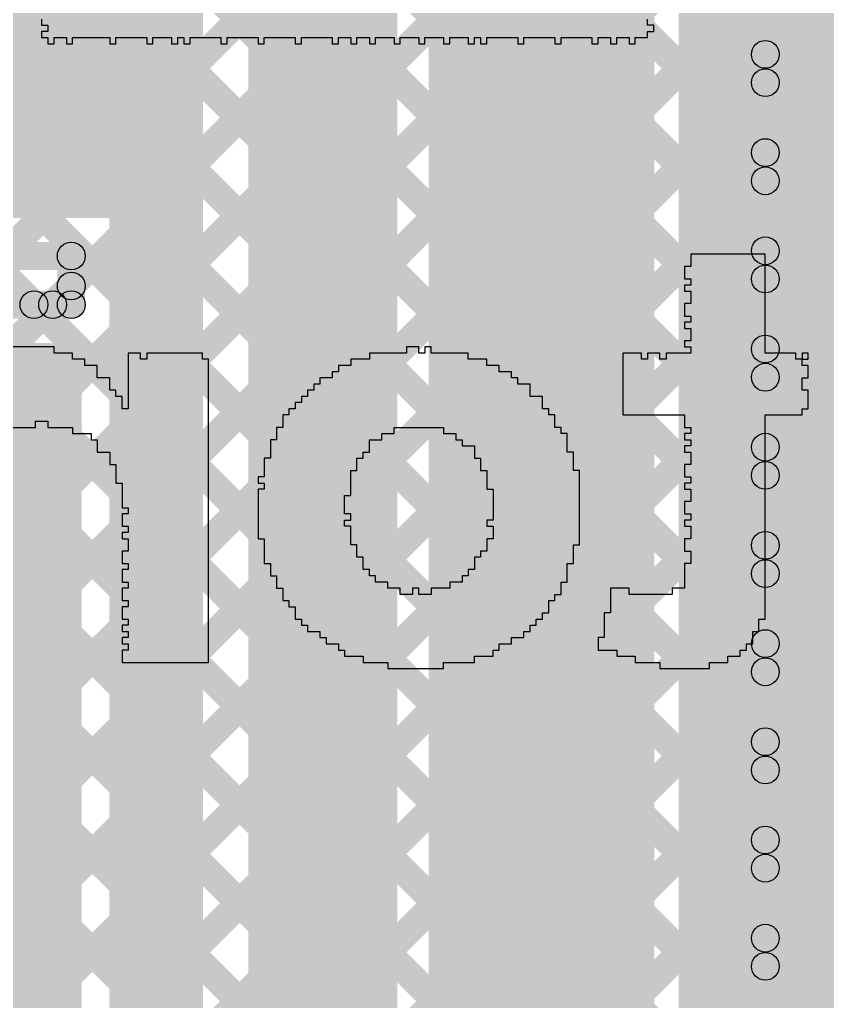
# Model space of a CAD drawing. Header units: millimetres. Extents: x 3.07 to 5.81, y 1.29 to 3.84.
# Drawn here: x 4.1651 to 4.3979, y 2.2203 to 2.5031 of the extents above; entities that cross this region are included whole.
import ezdxf

# ---------------------------------------------------------------- set-up
doc = ezdxf.new("R2010")
doc.units = ezdxf.units.MM
doc.header["$MEASUREMENT"] = 0
for name, color, linetype in [('BottomLayer', 5, 'Continuous'), ('BottomOverlay', 54, 'Continuous'), ('TopLayer', 1, 'Continuous')]:
    doc.layers.add(name, color=color, linetype=linetype)

msp = doc.modelspace()

# ---------------------------------------------------------------- hatches: boundary and pattern name
at = {"layer": 'BottomLayer'}
for points in [[(4.355, 1.742), (4.408, 1.742), (4.408, 3.229), (4.355, 3.229)], [(4.283, 1.803), (4.348, 1.803), (4.348, 3.181), (4.283, 3.181)], [(4.231, 1.803), (4.274, 1.803), (4.274, 2.965), (4.231, 2.965)], [(4.151, 2.446), (4.218, 2.446), (4.218, 2.711), (4.151, 2.711)], [(4.191, 1.84), (4.218, 1.84), (4.218, 2.477), (4.191, 2.477)], [(4.15241, 2.43217), (4.15807, 2.43783), (4.17207, 2.42383), (4.16641, 2.41817)], [(4.155, 2.431), (4.155, 2.439), (4.18, 2.439), (4.18, 2.431)], [(4.184, 2.421), (4.176, 2.421), (4.176, 2.435), (4.184, 2.435)], [(4.17745, 2.41817), (4.1718, 2.42383), (4.17717, 2.4292), (4.18283, 2.42355)], [(4.17745, 2.41817), (4.1718, 2.42383), (4.17717, 2.4292), (4.18283, 2.42355)], [(4.155, 2.417), (4.155, 2.425), (4.18, 2.425), (4.18, 2.417)], [(3.938, 2.262), (4.183, 2.262), (4.183, 2.41), (3.938, 2.41)], [(3.902, 2.165), (4.183, 2.165), (4.183, 2.268), (3.902, 2.268)]]:
    msp.add_hatch(color=5, dxfattribs=at).paths.add_polyline_path(points)
h = msp.add_hatch(color=5, dxfattribs=at)
edge = h.paths.add_edge_path()
edge.add_arc((4.18, 2.435), 0.004, 0, 360)
h = msp.add_hatch(color=5, dxfattribs=at)
edge = h.paths.add_edge_path()
edge.add_arc((4.18, 2.435), 0.004, 0, 360)
h = msp.add_hatch(color=5, dxfattribs=at)
edge = h.paths.add_edge_path()
edge.add_arc((4.18, 2.42638), 0.004, 0, 360)
h = msp.add_hatch(color=5, dxfattribs=at)
edge = h.paths.add_edge_path()
edge.add_arc((4.18, 2.42638), 0.004, 0, 360)
h = msp.add_hatch(color=5, dxfattribs=at)
edge = h.paths.add_edge_path()
edge.add_arc((4.16924, 2.421), 0.004, 0, 360)
h = msp.add_hatch(color=5, dxfattribs=at)
edge = h.paths.add_edge_path()
edge.add_arc((4.17462, 2.421), 0.004, 0, 360)
h = msp.add_hatch(color=5, dxfattribs=at)
edge = h.paths.add_edge_path()
edge.add_arc((4.17462, 2.421), 0.004, 0, 360)
h = msp.add_hatch(color=5, dxfattribs=at)
edge = h.paths.add_edge_path()
edge.add_arc((4.18, 2.421), 0.004, 0, 360)
h = msp.add_hatch(color=5, dxfattribs=at)
edge = h.paths.add_edge_path()
edge.add_arc((4.18, 2.421), 0.004, 0, 360)
at = {"layer": 'TopLayer'}
for points in [[(3.71117, 3.0714), (3.71683, 3.07706), (4.38283, 2.41106), (4.37717, 2.4054)], [(3.76068, 3.05017), (3.76634, 3.05583), (4.38283, 2.43934), (4.37717, 2.43368)], [(3.78897, 3.05017), (3.79462, 3.05583), (4.38283, 2.46762), (4.37717, 2.46197)], [(3.81725, 3.05017), (3.82291, 3.05583), (4.38283, 2.49591), (4.37717, 2.49025)], [(3.71117, 3.04311), (3.71683, 3.04877), (4.38283, 2.38277), (4.37717, 2.37711)], [(3.71117, 3.01483), (3.71683, 3.02049), (4.38283, 2.35449), (4.37717, 2.34883)], [(3.71117, 2.98655), (3.71683, 2.9922), (4.38283, 2.3262), (4.37717, 2.32055)], [(3.94582, 2.2714), (3.94017, 2.27705), (4.51117, 2.84806), (4.51683, 2.8424)], [(3.85205, 2.81739), (3.8577, 2.82304), (4.38283, 2.29792), (4.37717, 2.29226)], [(3.96993, 2.26721), (3.96427, 2.27287), (4.51117, 2.81977), (4.51683, 2.81412)], [(3.9869, 2.2559), (3.98124, 2.26156), (4.52281, 2.80312), (4.52846, 2.79747)], [(3.8456, 2.79555), (3.85126, 2.80121), (4.38283, 2.26963), (4.37717, 2.26398)], [(3.83289, 2.77997), (3.83855, 2.78563), (4.38283, 2.24135), (4.37717, 2.23569)], [(3.81472, 2.76987), (3.82037, 2.77552), (4.38283, 2.21307), (4.37717, 2.20741)], [(3.86617, 2.69012), (3.87183, 2.69578), (4.38283, 2.18478), (4.37717, 2.17912)], [(3.86617, 2.66184), (3.87183, 2.6675), (4.38283, 2.1565), (4.37717, 2.15084)], [(3.86617, 2.63356), (3.87183, 2.63921), (4.38283, 2.12821), (4.37717, 2.12256)], [(3.99847, 2.23919), (3.99281, 2.24485), (4.37856, 2.6306), (4.38422, 2.62494)], [(3.99847, 2.23919), (3.99281, 2.24485), (4.37856, 2.6306), (4.38422, 2.62494)], [(3.86617, 2.60527), (3.87183, 2.61093), (4.38283, 2.09993), (4.37717, 2.09427)], [(4.384, 1.904), (4.376, 1.904), (4.376, 2.612), (4.384, 2.612)], [(4.411, 1.904), (4.391, 1.904), (4.391, 2.612), (4.411, 2.612)], [(4.00311, 2.21555), (3.99745, 2.2212), (4.37717, 2.60092), (4.38283, 2.59526)], [(3.86617, 2.57699), (3.87183, 2.58264), (4.34564, 2.10883), (4.33999, 2.10317)], [(3.92802, 2.11217), (3.92236, 2.11783), (4.37717, 2.57264), (4.38283, 2.56698)], [(3.86617, 2.5487), (3.87183, 2.55436), (4.31736, 2.10883), (4.3117, 2.10317)], [(3.84142, 2.54517), (3.84708, 2.55083), (4.28908, 2.10883), (4.28342, 2.10317)], [(3.93183, 2.08769), (3.92617, 2.09335), (4.37717, 2.54435), (4.38283, 2.53869)], [(3.98559, 2.11317), (3.97993, 2.11883), (4.37717, 2.51607), (4.38283, 2.51041)], [(4.01387, 2.11317), (4.00822, 2.11883), (4.37717, 2.48778), (4.38283, 2.48213)], [(4.04309, 2.11411), (4.03744, 2.11976), (4.37717, 2.4595), (4.38283, 2.45384)], [(4.07044, 2.11317), (4.06479, 2.11883), (4.37717, 2.43121), (4.38283, 2.42556)], [(4.09873, 2.11317), (4.09307, 2.11883), (4.37717, 2.40293), (4.38283, 2.39727)], [(4.11701, 2.10317), (4.11136, 2.10883), (4.37717, 2.37464), (4.38283, 2.36899)], [(4.1453, 2.10317), (4.13964, 2.10883), (4.37717, 2.34636), (4.38283, 2.3407)], [(4.17358, 2.10317), (4.16792, 2.10883), (4.37717, 2.31808), (4.38283, 2.31242)], [(4.20186, 2.10317), (4.19621, 2.10883), (4.37717, 2.28979), (4.38283, 2.28414)], [(4.23015, 2.10317), (4.22449, 2.10883), (4.37717, 2.26151), (4.38283, 2.25585)], [(4.25843, 2.10317), (4.25278, 2.10883), (4.37717, 2.23322), (4.38283, 2.22757)]]:
    msp.add_hatch(color=1, dxfattribs=at).paths.add_polyline_path(points)
h = msp.add_hatch(color=1, dxfattribs=at)
edge = h.paths.add_edge_path()
edge.add_arc((4.38, 2.49308), 0.004, 0, 360)
h = msp.add_hatch(color=1, dxfattribs=at)
edge = h.paths.add_edge_path()
edge.add_arc((4.38, 2.48495), 0.004, 0, 360)
h = msp.add_hatch(color=1, dxfattribs=at)
edge = h.paths.add_edge_path()
edge.add_arc((4.38, 2.4648), 0.004, 0, 360)
h = msp.add_hatch(color=1, dxfattribs=at)
edge = h.paths.add_edge_path()
edge.add_arc((4.38, 2.45667), 0.004, 0, 360)
h = msp.add_hatch(color=1, dxfattribs=at)
edge = h.paths.add_edge_path()
edge.add_arc((4.38, 2.43651), 0.004, 0, 360)
h = msp.add_hatch(color=1, dxfattribs=at)
edge = h.paths.add_edge_path()
edge.add_arc((4.38, 2.42839), 0.004, 0, 360)
h = msp.add_hatch(color=1, dxfattribs=at)
edge = h.paths.add_edge_path()
edge.add_arc((4.38, 2.40823), 0.004, 0, 360)
h = msp.add_hatch(color=1, dxfattribs=at)
edge = h.paths.add_edge_path()
edge.add_arc((4.38, 2.4001), 0.004, 0, 360)
h = msp.add_hatch(color=1, dxfattribs=at)
edge = h.paths.add_edge_path()
edge.add_arc((4.38, 2.37994), 0.004, 0, 360)
h = msp.add_hatch(color=1, dxfattribs=at)
edge = h.paths.add_edge_path()
edge.add_arc((4.38, 2.37182), 0.004, 0, 360)
h = msp.add_hatch(color=1, dxfattribs=at)
edge = h.paths.add_edge_path()
edge.add_arc((4.38, 2.35166), 0.004, 0, 360)
h = msp.add_hatch(color=1, dxfattribs=at)
edge = h.paths.add_edge_path()
edge.add_arc((4.38, 2.34353), 0.004, 0, 360)
h = msp.add_hatch(color=1, dxfattribs=at)
edge = h.paths.add_edge_path()
edge.add_arc((4.38, 2.32337), 0.004, 0, 360)
h = msp.add_hatch(color=1, dxfattribs=at)
edge = h.paths.add_edge_path()
edge.add_arc((4.38, 2.31525), 0.004, 0, 360)
h = msp.add_hatch(color=1, dxfattribs=at)
edge = h.paths.add_edge_path()
edge.add_arc((4.38, 2.29509), 0.004, 0, 360)
h = msp.add_hatch(color=1, dxfattribs=at)
edge = h.paths.add_edge_path()
edge.add_arc((4.38, 2.28696), 0.004, 0, 360)
h = msp.add_hatch(color=1, dxfattribs=at)
edge = h.paths.add_edge_path()
edge.add_arc((4.38, 2.26681), 0.004, 0, 360)
h = msp.add_hatch(color=1, dxfattribs=at)
edge = h.paths.add_edge_path()
edge.add_arc((4.38, 2.25868), 0.004, 0, 360)
h = msp.add_hatch(color=1, dxfattribs=at)
edge = h.paths.add_edge_path()
edge.add_arc((4.38, 2.23852), 0.004, 0, 360)
h = msp.add_hatch(color=1, dxfattribs=at)
edge = h.paths.add_edge_path()
edge.add_arc((4.38, 2.2304), 0.004, 0, 360)

# ---------------------------------------------------------------- linework, layer by layer
at = {"layer": 'BottomLayer'}
for centre in [(4.18, 2.435), (4.18, 2.435), (4.18, 2.42638), (4.18, 2.42638), (4.16924, 2.421), (4.17462, 2.421), (4.17462, 2.421), (4.18, 2.421), (4.18, 2.421)]:
    msp.add_circle(centre, 0.004, dxfattribs=at)
at = {"layer": 'BottomOverlay'}
for p, q in [((4.17147, 2.50325), (4.17147, 2.50147)), ((4.34608, 2.50147), (4.34608, 2.50325)), ((4.17147, 2.50147), (4.17326, 2.50147)), ((4.17326, 2.50147), (4.17326, 2.49969)), ((4.34787, 2.50147), (4.34608, 2.50147)), ((4.34787, 2.49969), (4.34787, 2.50147)), ((4.17326, 2.49969), (4.17147, 2.49969)), ((4.17147, 2.49969), (4.17147, 2.49791)), ((4.17147, 2.49791), (4.17326, 2.49791)), ((4.17326, 2.49791), (4.17326, 2.49613)), ((4.17504, 2.49613), (4.17504, 2.49791)), ((4.17504, 2.49791), (4.1786, 2.49791)), ((4.1786, 2.49791), (4.1786, 2.49613)), ((4.18038, 2.49613), (4.18038, 2.49791)), ((4.18038, 2.49791), (4.19107, 2.49791)), ((4.19107, 2.49791), (4.19107, 2.49613)), ((4.19286, 2.49613), (4.19286, 2.49791)), ((4.19286, 2.49791), (4.20176, 2.49791)), ((4.20176, 2.49791), (4.20176, 2.49613)), ((4.20355, 2.49613), (4.20355, 2.49791)), ((4.20355, 2.49791), (4.20889, 2.49791)), ((4.20889, 2.49791), (4.20889, 2.49613)), ((4.21067, 2.49613), (4.21067, 2.49791)), ((4.21067, 2.49791), (4.21245, 2.49791)), ((4.21245, 2.49791), (4.21245, 2.49613)), ((4.21424, 2.49613), (4.21424, 2.49791)), ((4.21424, 2.49791), (4.22314, 2.49791)), ((4.22314, 2.49791), (4.22314, 2.49613)), ((4.22493, 2.49613), (4.22493, 2.49791)), ((4.22493, 2.49791), (4.23384, 2.49791)), ((4.23384, 2.49791), (4.23384, 2.49613)), ((4.23562, 2.49613), (4.23562, 2.49791)), ((4.23562, 2.49791), (4.24453, 2.49791)), ((4.24453, 2.49791), (4.24453, 2.49613)), ((4.24631, 2.49613), (4.24631, 2.49791)), ((4.24631, 2.49791), (4.25522, 2.49791)), ((4.25522, 2.49791), (4.25522, 2.49613)), ((4.257, 2.49613), (4.257, 2.49791)), ((4.257, 2.49791), (4.26056, 2.49791)), ((4.26056, 2.49791), (4.26056, 2.49613)), ((4.26234, 2.49613), (4.26234, 2.49791)), ((4.26234, 2.49791), (4.26591, 2.49791)), ((4.26591, 2.49791), (4.26591, 2.49613)), ((4.26769, 2.49613), (4.26769, 2.49791)), ((4.26769, 2.49791), (4.27303, 2.49791)), ((4.27303, 2.49791), (4.27303, 2.49613)), ((4.27481, 2.49613), (4.27481, 2.49791)), ((4.27481, 2.49791), (4.28016, 2.49791)), ((4.28016, 2.49791), (4.28016, 2.49613)), ((4.28194, 2.49613), (4.28194, 2.49791)), ((4.28194, 2.49791), (4.28729, 2.49791)), ((4.28729, 2.49791), (4.28729, 2.49613)), ((4.28907, 2.49613), (4.28907, 2.49791)), ((4.28907, 2.49791), (4.29441, 2.49791)), ((4.29441, 2.49791), (4.29441, 2.49613)), ((4.2962, 2.49613), (4.2962, 2.49791)), ((4.2962, 2.49791), (4.29798, 2.49791)), ((4.29798, 2.49791), (4.29798, 2.49613)), ((4.29976, 2.49613), (4.29976, 2.49791)), ((4.29976, 2.49791), (4.30867, 2.49791)), ((4.30867, 2.49791), (4.30867, 2.49613)), ((4.31045, 2.49613), (4.31045, 2.49791)), ((4.31045, 2.49791), (4.31936, 2.49791)), ((4.31936, 2.49791), (4.31936, 2.49613)), ((4.32114, 2.49613), (4.32114, 2.49791)), ((4.32114, 2.49791), (4.33005, 2.49791)), ((4.33005, 2.49791), (4.33005, 2.49613)), ((4.33183, 2.49613), (4.33183, 2.49791)), ((4.33183, 2.49791), (4.33539, 2.49791)), ((4.33539, 2.49791), (4.33539, 2.49613)), ((4.33718, 2.49613), (4.33718, 2.49791)), ((4.33718, 2.49791), (4.34074, 2.49791)), ((4.34074, 2.49791), (4.34074, 2.49613)), ((4.34252, 2.49613), (4.34252, 2.49791)), ((4.34252, 2.49791), (4.34608, 2.49791)), ((4.34608, 2.49791), (4.34608, 2.49969)), ((4.34608, 2.49969), (4.34787, 2.49969)), ((4.17326, 2.49613), (4.17504, 2.49613)), ((4.1786, 2.49613), (4.18038, 2.49613)), ((4.19107, 2.49613), (4.19286, 2.49613)), ((4.20176, 2.49613), (4.20355, 2.49613)), ((4.20889, 2.49613), (4.21067, 2.49613)), ((4.21245, 2.49613), (4.21424, 2.49613)), ((4.22314, 2.49613), (4.22493, 2.49613)), ((4.23384, 2.49613), (4.23562, 2.49613)), ((4.24453, 2.49613), (4.24631, 2.49613)), ((4.25522, 2.49613), (4.257, 2.49613)), ((4.26056, 2.49613), (4.26234, 2.49613)), ((4.26591, 2.49613), (4.26769, 2.49613)), ((4.27303, 2.49613), (4.27481, 2.49613)), ((4.28016, 2.49613), (4.28194, 2.49613)), ((4.28729, 2.49613), (4.28907, 2.49613)), ((4.29441, 2.49613), (4.2962, 2.49613)), ((4.29798, 2.49613), (4.29976, 2.49613)), ((4.30867, 2.49613), (4.31045, 2.49613)), ((4.31936, 2.49613), (4.32114, 2.49613)), ((4.33005, 2.49613), (4.33183, 2.49613)), ((4.33539, 2.49613), (4.33718, 2.49613)), ((4.34074, 2.49613), (4.34252, 2.49613)), ((4.35856, 2.43555), (4.35856, 2.43377)), ((4.37994, 2.43555), (4.35856, 2.43555)), ((4.37994, 2.43377), (4.37994, 2.43555)), ((4.35856, 2.43198), (4.35677, 2.43198)), ((4.35677, 2.43198), (4.35677, 2.4302)), ((4.35856, 2.43377), (4.35856, 2.43198)), ((4.37994, 2.43198), (4.37994, 2.43377)), ((4.37994, 2.4302), (4.37994, 2.43198)), ((4.35677, 2.4302), (4.35677, 2.42842)), ((4.37994, 2.42842), (4.37994, 2.4302)), ((4.35677, 2.42842), (4.35856, 2.42842)), ((4.35856, 2.42664), (4.35677, 2.42664)), ((4.35677, 2.42664), (4.35677, 2.42486)), ((4.35856, 2.42842), (4.35856, 2.42664)), ((4.37994, 2.42664), (4.37994, 2.42842)), ((4.37994, 2.42486), (4.37994, 2.42664)), ((4.35677, 2.42486), (4.35856, 2.42486)), ((4.35856, 2.42486), (4.35856, 2.42307)), ((4.37994, 2.42307), (4.37994, 2.42486)), ((4.35856, 2.42129), (4.35677, 2.42129)), ((4.35677, 2.42129), (4.35677, 2.41951)), ((4.35856, 2.42307), (4.35856, 2.42129)), ((4.37994, 2.42129), (4.37994, 2.42307)), ((4.37994, 2.41951), (4.37994, 2.42129)), ((4.35677, 2.41951), (4.35677, 2.41773)), ((4.37994, 2.41773), (4.37994, 2.41951)), ((4.35677, 2.41773), (4.35856, 2.41773)), ((4.35856, 2.41595), (4.35677, 2.41595)), ((4.35677, 2.41595), (4.35677, 2.41417)), ((4.35856, 2.41773), (4.35856, 2.41595)), ((4.37994, 2.41595), (4.37994, 2.41773)), ((4.37994, 2.41417), (4.37994, 2.41595)), ((4.35677, 2.41417), (4.35856, 2.41417)), ((4.35856, 2.41417), (4.35856, 2.41238)), ((4.35856, 2.41238), (4.35856, 2.4106)), ((4.37994, 2.41238), (4.37994, 2.41417)), ((4.37994, 2.4106), (4.37994, 2.41238)), ((4.35856, 2.4106), (4.35677, 2.4106)), ((4.35677, 2.4106), (4.35677, 2.40882)), ((4.37994, 2.40882), (4.37994, 2.4106)), ((4.17504, 2.40882), (4.16257, 2.40882)), ((4.17504, 2.40704), (4.17504, 2.40882)), ((4.18038, 2.40704), (4.17504, 2.40704)), ((4.18038, 2.40526), (4.18038, 2.40704)), ((4.19998, 2.40704), (4.19642, 2.40704)), ((4.19642, 2.40704), (4.19642, 2.40526)), ((4.19998, 2.40526), (4.19998, 2.40704)), ((4.2178, 2.40704), (4.20176, 2.40704)), ((4.20176, 2.40704), (4.20176, 2.40526)), ((4.2178, 2.40526), (4.2178, 2.40704)), ((4.2766, 2.40704), (4.26591, 2.40704)), ((4.26591, 2.40704), (4.26591, 2.40526)), ((4.2766, 2.40882), (4.2766, 2.40704)), ((4.28016, 2.40882), (4.2766, 2.40882)), ((4.28016, 2.40704), (4.28016, 2.40882)), ((4.28194, 2.40704), (4.28016, 2.40704)), ((4.28372, 2.40882), (4.28194, 2.40882)), ((4.28194, 2.40882), (4.28194, 2.40704)), ((4.28372, 2.40704), (4.28372, 2.40882)), ((4.29441, 2.40704), (4.28372, 2.40704)), ((4.29441, 2.40526), (4.29441, 2.40704)), ((4.3443, 2.40704), (4.33896, 2.40704)), ((4.33896, 2.40704), (4.33896, 2.40526)), ((4.3443, 2.40526), (4.3443, 2.40704)), ((4.34965, 2.40704), (4.34608, 2.40704)), ((4.34608, 2.40704), (4.34608, 2.40526)), ((4.34965, 2.40526), (4.34965, 2.40704)), ((4.35856, 2.40704), (4.35143, 2.40704)), ((4.35143, 2.40704), (4.35143, 2.40526)), ((4.35677, 2.40882), (4.35856, 2.40882)), ((4.35856, 2.40882), (4.35856, 2.40704)), ((4.37994, 2.40704), (4.37994, 2.40882)), ((4.38885, 2.40704), (4.37994, 2.40704)), ((4.38885, 2.40526), (4.38885, 2.40704)), ((4.39241, 2.40704), (4.39063, 2.40704)), ((4.39063, 2.40704), (4.39063, 2.40526)), ((4.39241, 2.40526), (4.39241, 2.40704)), ((4.18395, 2.40526), (4.18038, 2.40526)), ((4.18395, 2.40348), (4.18395, 2.40526)), ((4.19642, 2.40526), (4.19642, 2.40348)), ((4.20176, 2.40526), (4.19998, 2.40526)), ((4.21958, 2.40526), (4.2178, 2.40526)), ((4.21958, 2.40348), (4.21958, 2.40526)), ((4.26591, 2.40526), (4.26056, 2.40526)), ((4.26056, 2.40526), (4.26056, 2.40348)), ((4.29976, 2.40526), (4.29441, 2.40526)), ((4.29976, 2.40348), (4.29976, 2.40526)), ((4.33896, 2.40526), (4.33896, 2.40348)), ((4.34608, 2.40526), (4.3443, 2.40526)), ((4.35143, 2.40526), (4.34965, 2.40526)), ((4.39063, 2.40526), (4.38885, 2.40526)), ((4.39063, 2.40348), (4.39063, 2.40526)), ((4.39063, 2.40526), (4.39241, 2.40526)), ((4.18751, 2.40348), (4.18395, 2.40348)), ((4.18751, 2.40169), (4.18751, 2.40348)), ((4.18751, 2.39991), (4.18751, 2.40169)), ((4.19642, 2.40348), (4.19642, 2.40169)), ((4.19642, 2.40169), (4.19642, 2.39991)), ((4.21958, 2.40169), (4.21958, 2.40348)), ((4.21958, 2.39991), (4.21958, 2.40169)), ((4.257, 2.40169), (4.25522, 2.40169)), ((4.25522, 2.40169), (4.25522, 2.39991)), ((4.26056, 2.40348), (4.257, 2.40348)), ((4.257, 2.40348), (4.257, 2.40169)), ((4.30332, 2.40348), (4.29976, 2.40348)), ((4.30332, 2.40169), (4.30332, 2.40348)), ((4.30689, 2.40169), (4.30332, 2.40169)), ((4.30689, 2.39991), (4.30689, 2.40169)), ((4.33896, 2.40348), (4.33896, 2.40169)), ((4.33896, 2.40169), (4.33896, 2.39991)), ((4.39241, 2.40348), (4.39063, 2.40348)), ((4.39241, 2.40169), (4.39241, 2.40348)), ((4.39241, 2.39991), (4.39241, 2.40169)), ((4.19107, 2.39991), (4.18751, 2.39991)), ((4.19107, 2.39813), (4.19107, 2.39991)), ((4.19107, 2.39635), (4.19107, 2.39813)), ((4.19642, 2.39991), (4.19642, 2.39813)), ((4.19642, 2.39813), (4.19642, 2.39635)), ((4.21958, 2.39813), (4.21958, 2.39991)), ((4.21958, 2.39635), (4.21958, 2.39813)), ((4.25165, 2.39813), (4.24987, 2.39813)), ((4.24987, 2.39813), (4.24987, 2.39635)), ((4.25522, 2.39991), (4.25165, 2.39991)), ((4.25165, 2.39991), (4.25165, 2.39813)), ((4.30867, 2.39991), (4.30689, 2.39991)), ((4.30867, 2.39813), (4.30867, 2.39991)), ((4.31223, 2.39813), (4.30867, 2.39813)), ((4.31223, 2.39635), (4.31223, 2.39813)), ((4.33896, 2.39991), (4.33896, 2.39813)), ((4.33896, 2.39813), (4.33896, 2.39635)), ((4.39063, 2.39813), (4.39063, 2.39991)), ((4.39063, 2.39991), (4.39241, 2.39991)), ((4.39063, 2.39635), (4.39063, 2.39813)), ((4.19286, 2.39635), (4.19107, 2.39635)), ((4.19286, 2.39457), (4.19286, 2.39635)), ((4.19642, 2.39635), (4.19642, 2.39457)), ((4.21958, 2.39457), (4.21958, 2.39635)), ((4.24987, 2.39635), (4.24809, 2.39635)), ((4.24809, 2.39635), (4.24809, 2.39457)), ((4.31223, 2.39457), (4.31223, 2.39635)), ((4.33896, 2.39635), (4.33896, 2.39457)), ((4.39241, 2.39635), (4.39063, 2.39635)), ((4.39241, 2.39457), (4.39241, 2.39635)), ((4.19464, 2.39457), (4.19286, 2.39457)), ((4.19464, 2.39279), (4.19464, 2.39457)), ((4.19464, 2.391), (4.19464, 2.39279)), ((4.19642, 2.39457), (4.19642, 2.39279)), ((4.19642, 2.39279), (4.19642, 2.391)), ((4.21958, 2.39279), (4.21958, 2.39457)), ((4.21958, 2.391), (4.21958, 2.39279)), ((4.24631, 2.39279), (4.24453, 2.39279)), ((4.24453, 2.39279), (4.24453, 2.391)), ((4.24809, 2.39457), (4.24631, 2.39457)), ((4.24631, 2.39457), (4.24631, 2.39279)), ((4.31579, 2.39457), (4.31223, 2.39457)), ((4.31579, 2.39279), (4.31579, 2.39457)), ((4.31579, 2.391), (4.31579, 2.39279)), ((4.33896, 2.39457), (4.33896, 2.39279)), ((4.33896, 2.39279), (4.33896, 2.391)), ((4.39241, 2.39279), (4.39241, 2.39457)), ((4.39241, 2.391), (4.39241, 2.39279)), ((4.19642, 2.391), (4.19464, 2.391)), ((4.21958, 2.38922), (4.21958, 2.391)), ((4.24453, 2.391), (4.24274, 2.391)), ((4.24274, 2.391), (4.24274, 2.38922)), ((4.31758, 2.391), (4.31579, 2.391)), ((4.31758, 2.38922), (4.31758, 2.391)), ((4.33896, 2.391), (4.33896, 2.38922)), ((4.39063, 2.38922), (4.39063, 2.391)), ((4.39063, 2.391), (4.39241, 2.391)), ((4.16969, 2.38566), (4.16969, 2.38744)), ((4.16969, 2.38744), (4.17326, 2.38744)), ((4.17326, 2.38744), (4.17326, 2.38566)), ((4.21958, 2.38744), (4.21958, 2.38922)), ((4.21958, 2.38566), (4.21958, 2.38744)), ((4.24274, 2.38922), (4.24096, 2.38922)), ((4.24096, 2.38922), (4.24096, 2.38744)), ((4.24096, 2.38744), (4.24096, 2.38566)), ((4.31936, 2.38922), (4.31758, 2.38922)), ((4.31936, 2.38744), (4.31936, 2.38922)), ((4.31936, 2.38566), (4.31936, 2.38744)), ((4.33896, 2.38922), (4.35677, 2.38922)), ((4.35677, 2.38922), (4.35677, 2.38744)), ((4.35677, 2.38744), (4.35677, 2.38566)), ((4.37994, 2.38744), (4.37994, 2.38922)), ((4.37994, 2.38922), (4.39063, 2.38922)), ((4.37994, 2.38566), (4.37994, 2.38744)), ((4.16257, 2.38566), (4.16969, 2.38566)), ((4.17326, 2.38566), (4.18038, 2.38566)), ((4.18038, 2.38566), (4.18038, 2.38388)), ((4.18038, 2.38388), (4.18573, 2.38388)), ((4.18573, 2.38388), (4.18573, 2.38209)), ((4.21958, 2.38388), (4.21958, 2.38566)), ((4.21958, 2.38209), (4.21958, 2.38388)), ((4.24096, 2.38566), (4.23918, 2.38566)), ((4.23918, 2.38566), (4.23918, 2.38388)), ((4.23918, 2.38388), (4.23918, 2.38209)), ((4.26947, 2.38209), (4.26947, 2.38388)), ((4.26947, 2.38388), (4.27303, 2.38388)), ((4.27303, 2.38388), (4.27303, 2.38566)), ((4.27303, 2.38566), (4.28729, 2.38566)), ((4.28729, 2.38566), (4.28729, 2.38388)), ((4.28729, 2.38388), (4.29085, 2.38388)), ((4.29085, 2.38388), (4.29085, 2.38209)), ((4.32114, 2.38566), (4.31936, 2.38566)), ((4.32114, 2.38388), (4.32114, 2.38566)), ((4.32292, 2.38388), (4.32114, 2.38388)), ((4.32292, 2.38209), (4.32292, 2.38388)), ((4.35677, 2.38566), (4.35856, 2.38566)), ((4.35856, 2.38388), (4.35677, 2.38388)), ((4.35677, 2.38388), (4.35677, 2.38209)), ((4.35856, 2.38566), (4.35856, 2.38388)), ((4.37994, 2.38388), (4.37994, 2.38566)), ((4.37994, 2.38209), (4.37994, 2.38388)), ((4.18573, 2.38209), (4.18751, 2.38209)), ((4.18751, 2.38209), (4.18751, 2.38031)), ((4.21958, 2.38031), (4.21958, 2.38209)), ((4.23918, 2.38209), (4.2374, 2.38209)), ((4.2374, 2.38209), (4.2374, 2.38031)), ((4.26591, 2.38031), (4.26591, 2.38209)), ((4.26591, 2.38209), (4.26947, 2.38209)), ((4.29085, 2.38209), (4.29263, 2.38209)), ((4.29263, 2.38209), (4.29263, 2.38031)), ((4.32292, 2.38031), (4.32292, 2.38209)), ((4.35677, 2.38209), (4.35856, 2.38209)), ((4.35856, 2.38209), (4.35856, 2.38031)), ((4.37994, 2.38031), (4.37994, 2.38209)), ((4.18751, 2.38031), (4.18751, 2.37853)), ((4.18751, 2.37853), (4.19107, 2.37853)), ((4.19107, 2.37853), (4.19107, 2.37675)), ((4.21958, 2.37853), (4.21958, 2.38031)), ((4.21958, 2.37675), (4.21958, 2.37853)), ((4.2374, 2.38031), (4.2374, 2.37853)), ((4.2374, 2.37853), (4.2374, 2.37675)), ((4.26412, 2.37675), (4.26412, 2.37853)), ((4.26412, 2.37853), (4.26591, 2.37853)), ((4.26591, 2.37853), (4.26591, 2.38031)), ((4.29263, 2.38031), (4.2962, 2.38031)), ((4.2962, 2.38031), (4.2962, 2.37853)), ((4.2962, 2.37853), (4.2962, 2.37675)), ((4.32292, 2.37853), (4.32292, 2.38031)), ((4.3247, 2.37853), (4.32292, 2.37853)), ((4.3247, 2.37675), (4.3247, 2.37853)), ((4.35856, 2.38031), (4.35677, 2.38031)), ((4.35677, 2.38031), (4.35677, 2.37853)), ((4.35677, 2.37853), (4.35856, 2.37853)), ((4.35856, 2.37853), (4.35856, 2.37675)), ((4.37994, 2.37853), (4.37994, 2.38031)), ((4.37994, 2.37675), (4.37994, 2.37853)), ((4.19107, 2.37675), (4.19107, 2.37497)), ((4.21958, 2.37497), (4.21958, 2.37675)), ((4.2374, 2.37675), (4.23562, 2.37675)), ((4.23562, 2.37675), (4.23562, 2.37497)), ((4.26234, 2.37497), (4.26234, 2.37675)), ((4.26234, 2.37675), (4.26412, 2.37675)), ((4.2962, 2.37675), (4.29798, 2.37675)), ((4.29798, 2.37675), (4.29798, 2.37497)), ((4.3247, 2.37497), (4.3247, 2.37675)), ((4.35856, 2.37675), (4.35856, 2.37497)), ((4.37994, 2.37497), (4.37994, 2.37675)), ((4.19107, 2.37497), (4.19286, 2.37497)), ((4.19286, 2.37497), (4.19286, 2.37319)), ((4.19286, 2.37319), (4.19286, 2.3714)), ((4.21958, 2.37319), (4.21958, 2.37497)), ((4.21958, 2.3714), (4.21958, 2.37319)), ((4.23562, 2.37497), (4.23562, 2.37319)), ((4.23562, 2.37319), (4.23562, 2.3714)), ((4.26056, 2.3714), (4.26056, 2.37319)), ((4.26056, 2.37319), (4.26234, 2.37319)), ((4.26234, 2.37319), (4.26234, 2.37497)), ((4.29798, 2.37497), (4.29798, 2.37319)), ((4.29798, 2.37319), (4.29976, 2.37319)), ((4.29976, 2.37319), (4.29976, 2.3714)), ((4.3247, 2.37319), (4.3247, 2.37497)), ((4.32649, 2.37319), (4.3247, 2.37319)), ((4.32649, 2.3714), (4.32649, 2.37319)), ((4.35856, 2.37497), (4.35677, 2.37497)), ((4.35677, 2.37497), (4.35677, 2.37319)), ((4.35677, 2.37319), (4.35677, 2.3714)), ((4.37994, 2.37319), (4.37994, 2.37497)), ((4.37994, 2.3714), (4.37994, 2.37319)), ((4.19286, 2.3714), (4.19286, 2.36962)), ((4.21958, 2.36962), (4.21958, 2.3714)), ((4.23562, 2.3714), (4.23384, 2.3714)), ((4.23384, 2.3714), (4.23384, 2.36962)), ((4.26056, 2.36962), (4.26056, 2.3714)), ((4.29976, 2.3714), (4.29976, 2.36962)), ((4.32649, 2.36962), (4.32649, 2.3714)), ((4.35677, 2.3714), (4.35856, 2.3714)), ((4.35856, 2.3714), (4.35856, 2.36962)), ((4.37994, 2.36962), (4.37994, 2.3714)), ((4.19286, 2.36962), (4.19464, 2.36962)), ((4.19464, 2.36962), (4.19464, 2.36784)), ((4.19464, 2.36784), (4.19464, 2.36606)), ((4.21958, 2.36784), (4.21958, 2.36962)), ((4.21958, 2.36606), (4.21958, 2.36784)), ((4.23384, 2.36962), (4.23562, 2.36962)), ((4.23562, 2.36784), (4.23384, 2.36784)), ((4.23384, 2.36784), (4.23384, 2.36606)), ((4.23562, 2.36962), (4.23562, 2.36784)), ((4.26056, 2.36784), (4.26056, 2.36962)), ((4.26056, 2.36606), (4.26056, 2.36784)), ((4.29976, 2.36962), (4.29976, 2.36784)), ((4.29976, 2.36784), (4.30154, 2.36784)), ((4.30154, 2.36784), (4.30154, 2.36606)), ((4.32649, 2.36784), (4.32649, 2.36962)), ((4.32649, 2.36606), (4.32649, 2.36784)), ((4.35856, 2.36962), (4.35677, 2.36962)), ((4.35677, 2.36962), (4.35677, 2.36784)), ((4.35677, 2.36784), (4.35856, 2.36784)), ((4.35856, 2.36784), (4.35856, 2.36606)), ((4.37994, 2.36784), (4.37994, 2.36962)), ((4.37994, 2.36606), (4.37994, 2.36784)), ((4.19464, 2.36606), (4.19464, 2.36428)), ((4.19464, 2.36428), (4.19464, 2.3625)), ((4.21958, 2.36428), (4.21958, 2.36606)), ((4.21958, 2.3625), (4.21958, 2.36428)), ((4.23384, 2.36606), (4.23384, 2.36428)), ((4.23384, 2.36428), (4.23384, 2.3625)), ((4.25878, 2.36428), (4.25878, 2.36606)), ((4.25878, 2.36606), (4.26056, 2.36606)), ((4.25878, 2.3625), (4.25878, 2.36428)), ((4.30154, 2.36606), (4.30154, 2.36428)), ((4.30154, 2.36428), (4.30154, 2.3625)), ((4.32649, 2.36428), (4.32649, 2.36606)), ((4.32649, 2.3625), (4.32649, 2.36428)), ((4.35856, 2.36428), (4.35677, 2.36428)), ((4.35677, 2.36428), (4.35677, 2.3625)), ((4.35856, 2.36606), (4.35856, 2.36428)), ((4.37994, 2.36428), (4.37994, 2.36606)), ((4.37994, 2.3625), (4.37994, 2.36428)), ((4.19464, 2.3625), (4.19642, 2.3625)), ((4.19642, 2.3625), (4.19642, 2.36071)), ((4.21958, 2.36071), (4.21958, 2.3625)), ((4.23384, 2.3625), (4.23384, 2.36071)), ((4.25878, 2.36071), (4.25878, 2.3625)), ((4.30154, 2.3625), (4.30154, 2.36071)), ((4.32649, 2.36071), (4.32649, 2.3625)), ((4.35677, 2.3625), (4.35677, 2.36071)), ((4.37994, 2.36071), (4.37994, 2.3625)), ((4.19642, 2.36071), (4.19464, 2.36071)), ((4.19464, 2.36071), (4.19464, 2.35893)), ((4.19464, 2.35893), (4.19464, 2.35715)), ((4.21958, 2.35893), (4.21958, 2.36071)), ((4.21958, 2.35715), (4.21958, 2.35893)), ((4.23384, 2.36071), (4.23384, 2.35893)), ((4.23384, 2.35893), (4.23384, 2.35715)), ((4.26056, 2.36071), (4.25878, 2.36071)), ((4.25878, 2.35715), (4.25878, 2.35893)), ((4.25878, 2.35893), (4.26056, 2.35893)), ((4.26056, 2.35893), (4.26056, 2.36071)), ((4.30154, 2.35893), (4.29976, 2.35893)), ((4.29976, 2.35893), (4.29976, 2.35715)), ((4.30154, 2.36071), (4.30154, 2.35893)), ((4.32649, 2.35893), (4.32649, 2.36071)), ((4.32649, 2.35715), (4.32649, 2.35893)), ((4.35677, 2.36071), (4.35856, 2.36071)), ((4.35856, 2.35893), (4.35677, 2.35893)), ((4.35677, 2.35893), (4.35677, 2.35715)), ((4.35856, 2.36071), (4.35856, 2.35893)), ((4.37994, 2.35893), (4.37994, 2.36071)), ((4.37994, 2.35715), (4.37994, 2.35893)), ((4.19464, 2.35715), (4.19642, 2.35715)), ((4.19642, 2.35715), (4.19642, 2.35537)), ((4.21958, 2.35537), (4.21958, 2.35715)), ((4.23384, 2.35715), (4.23384, 2.35537)), ((4.26056, 2.35715), (4.25878, 2.35715)), ((4.26056, 2.35537), (4.26056, 2.35715)), ((4.29976, 2.35715), (4.30154, 2.35715)), ((4.30154, 2.35715), (4.30154, 2.35537)), ((4.32649, 2.35537), (4.32649, 2.35715)), ((4.35677, 2.35715), (4.35856, 2.35715)), ((4.35856, 2.35715), (4.35856, 2.35537)), ((4.37994, 2.35537), (4.37994, 2.35715)), ((4.19642, 2.35537), (4.19464, 2.35537)), ((4.19464, 2.35537), (4.19464, 2.35359)), ((4.19464, 2.35359), (4.19642, 2.35359)), ((4.19642, 2.35359), (4.19642, 2.35181)), ((4.21958, 2.35359), (4.21958, 2.35537)), ((4.21958, 2.35181), (4.21958, 2.35359)), ((4.23384, 2.35537), (4.23384, 2.35359)), ((4.23384, 2.35359), (4.23562, 2.35359)), ((4.23562, 2.35359), (4.23562, 2.35181)), ((4.26056, 2.35359), (4.26056, 2.35537)), ((4.26056, 2.35181), (4.26056, 2.35359)), ((4.30154, 2.35359), (4.29976, 2.35359)), ((4.29976, 2.35359), (4.29976, 2.35181)), ((4.30154, 2.35537), (4.30154, 2.35359)), ((4.32649, 2.35359), (4.32649, 2.35537)), ((4.32649, 2.35181), (4.32649, 2.35359)), ((4.35856, 2.35359), (4.35677, 2.35359)), ((4.35677, 2.35359), (4.35677, 2.35181)), ((4.35856, 2.35537), (4.35856, 2.35359)), ((4.37994, 2.35359), (4.37994, 2.35537)), ((4.37994, 2.35181), (4.37994, 2.35359)), ((4.19642, 2.35002), (4.19464, 2.35002)), ((4.19464, 2.35002), (4.19464, 2.34824)), ((4.19642, 2.35181), (4.19642, 2.35002)), ((4.21958, 2.35002), (4.21958, 2.35181)), ((4.21958, 2.34824), (4.21958, 2.35002)), ((4.23562, 2.35181), (4.23562, 2.35002)), ((4.23562, 2.35002), (4.23562, 2.34824)), ((4.26234, 2.35181), (4.26056, 2.35181)), ((4.26234, 2.35002), (4.26234, 2.35181)), ((4.26234, 2.34824), (4.26234, 2.35002)), ((4.29976, 2.35002), (4.29798, 2.35002)), ((4.29798, 2.35002), (4.29798, 2.34824)), ((4.29976, 2.35181), (4.29976, 2.35002)), ((4.3247, 2.35002), (4.3247, 2.35181)), ((4.3247, 2.35181), (4.32649, 2.35181)), ((4.3247, 2.34824), (4.3247, 2.35002)), ((4.35677, 2.35181), (4.35677, 2.35002)), ((4.35677, 2.35002), (4.35856, 2.35002)), ((4.35856, 2.35002), (4.35856, 2.34824)), ((4.37994, 2.35002), (4.37994, 2.35181)), ((4.37994, 2.34824), (4.37994, 2.35002)), ((4.19464, 2.34824), (4.19464, 2.34646)), ((4.21958, 2.34646), (4.21958, 2.34824)), ((4.23562, 2.34824), (4.23562, 2.34646)), ((4.26412, 2.34824), (4.26234, 2.34824)), ((4.26412, 2.34646), (4.26412, 2.34824)), ((4.29798, 2.34824), (4.2962, 2.34824)), ((4.2962, 2.34824), (4.2962, 2.34646)), ((4.3247, 2.34646), (4.3247, 2.34824)), ((4.35856, 2.34824), (4.35856, 2.34646)), ((4.37994, 2.34646), (4.37994, 2.34824)), ((4.19464, 2.34646), (4.19642, 2.34646)), ((4.19642, 2.34468), (4.19464, 2.34468)), ((4.19464, 2.34468), (4.19464, 2.3429)), ((4.19642, 2.34646), (4.19642, 2.34468)), ((4.21958, 2.34468), (4.21958, 2.34646)), ((4.21958, 2.3429), (4.21958, 2.34468)), ((4.23562, 2.34646), (4.2374, 2.34646)), ((4.2374, 2.34646), (4.2374, 2.34468)), ((4.2374, 2.34468), (4.2374, 2.3429)), ((4.26412, 2.34468), (4.26412, 2.34646)), ((4.26591, 2.34468), (4.26412, 2.34468)), ((4.26591, 2.3429), (4.26591, 2.34468)), ((4.2962, 2.34468), (4.29441, 2.34468)), ((4.29441, 2.34468), (4.29441, 2.3429)), ((4.2962, 2.34646), (4.2962, 2.34468)), ((4.32292, 2.34468), (4.32292, 2.34646)), ((4.32292, 2.34646), (4.3247, 2.34646)), ((4.32292, 2.3429), (4.32292, 2.34468)), ((4.35856, 2.34646), (4.35677, 2.34646)), ((4.35677, 2.34646), (4.35677, 2.34468)), ((4.35677, 2.34468), (4.35677, 2.3429)), ((4.37994, 2.34468), (4.37994, 2.34646)), ((4.37994, 2.3429), (4.37994, 2.34468)), ((4.19464, 2.3429), (4.19464, 2.34111)), ((4.21958, 2.34111), (4.21958, 2.3429)), ((4.2374, 2.3429), (4.23918, 2.3429)), ((4.23918, 2.3429), (4.23918, 2.34111)), ((4.26769, 2.3429), (4.26591, 2.3429)), ((4.26769, 2.34111), (4.26769, 2.3429)), ((4.29441, 2.3429), (4.29263, 2.3429)), ((4.29263, 2.3429), (4.29263, 2.34111)), ((4.32292, 2.34111), (4.32292, 2.3429)), ((4.35677, 2.3429), (4.35677, 2.34111)), ((4.37994, 2.34111), (4.37994, 2.3429)), ((4.19464, 2.34111), (4.19642, 2.34111)), ((4.19642, 2.33933), (4.19464, 2.33933)), ((4.19464, 2.33933), (4.19464, 2.33755)), ((4.19642, 2.34111), (4.19642, 2.33933)), ((4.21958, 2.33933), (4.21958, 2.34111)), ((4.21958, 2.33755), (4.21958, 2.33933)), ((4.23918, 2.34111), (4.23918, 2.33933)), ((4.23918, 2.33933), (4.24096, 2.33933)), ((4.24096, 2.33933), (4.24096, 2.33755)), ((4.27125, 2.34111), (4.26769, 2.34111)), ((4.27125, 2.33933), (4.27125, 2.34111)), ((4.27481, 2.33933), (4.27125, 2.33933)), ((4.27481, 2.33755), (4.27481, 2.33933)), ((4.28016, 2.33933), (4.27838, 2.33933)), ((4.27838, 2.33933), (4.27838, 2.33755)), ((4.28016, 2.33755), (4.28016, 2.33933)), ((4.28907, 2.33933), (4.28372, 2.33933)), ((4.28372, 2.33933), (4.28372, 2.33755)), ((4.29263, 2.34111), (4.28907, 2.34111)), ((4.28907, 2.34111), (4.28907, 2.33933)), ((4.32114, 2.33933), (4.32114, 2.34111)), ((4.32114, 2.34111), (4.32292, 2.34111)), ((4.32114, 2.33755), (4.32114, 2.33933)), ((4.34074, 2.33933), (4.33539, 2.33933)), ((4.33539, 2.33933), (4.33539, 2.33755)), ((4.34074, 2.33755), (4.34074, 2.33933)), ((4.35677, 2.33933), (4.35321, 2.33933)), ((4.35321, 2.33933), (4.35321, 2.33755)), ((4.35677, 2.34111), (4.35677, 2.33933)), ((4.37994, 2.33933), (4.37994, 2.34111)), ((4.37994, 2.33755), (4.37994, 2.33933)), ((4.19464, 2.33755), (4.19464, 2.33577)), ((4.21958, 2.33577), (4.21958, 2.33755)), ((4.24096, 2.33755), (4.24096, 2.33577)), ((4.27838, 2.33755), (4.27481, 2.33755)), ((4.28372, 2.33755), (4.28016, 2.33755)), ((4.31936, 2.33577), (4.31936, 2.33755)), ((4.31936, 2.33755), (4.32114, 2.33755)), ((4.33539, 2.33755), (4.33539, 2.33577)), ((4.35321, 2.33755), (4.34074, 2.33755)), ((4.37994, 2.33577), (4.37994, 2.33755)), ((4.19464, 2.33577), (4.19642, 2.33577)), ((4.19642, 2.33399), (4.19464, 2.33399)), ((4.19464, 2.33399), (4.19464, 2.33221)), ((4.19642, 2.33577), (4.19642, 2.33399)), ((4.21958, 2.33399), (4.21958, 2.33577)), ((4.21958, 2.33221), (4.21958, 2.33399)), ((4.24096, 2.33577), (4.24274, 2.33577)), ((4.24274, 2.33577), (4.24274, 2.33399)), ((4.24274, 2.33399), (4.24453, 2.33399)), ((4.24453, 2.33399), (4.24453, 2.33221)), ((4.31758, 2.33399), (4.31758, 2.33577)), ((4.31758, 2.33577), (4.31936, 2.33577)), ((4.31758, 2.33221), (4.31758, 2.33399)), ((4.33539, 2.33577), (4.33539, 2.33399)), ((4.33539, 2.33399), (4.33539, 2.33221)), ((4.37994, 2.33399), (4.37994, 2.33577)), ((4.37994, 2.33221), (4.37994, 2.33399)), ((4.19464, 2.33221), (4.19464, 2.33042)), ((4.19464, 2.33042), (4.19642, 2.33042)), ((4.19642, 2.33042), (4.19642, 2.32864)), ((4.21958, 2.33042), (4.21958, 2.33221)), ((4.21958, 2.32864), (4.21958, 2.33042)), ((4.24453, 2.33221), (4.24453, 2.33042)), ((4.24453, 2.33042), (4.24631, 2.33042)), ((4.24631, 2.33042), (4.24631, 2.32864)), ((4.31401, 2.32864), (4.31401, 2.33042)), ((4.31401, 2.33042), (4.31579, 2.33042)), ((4.31579, 2.33042), (4.31579, 2.33221)), ((4.31579, 2.33221), (4.31758, 2.33221)), ((4.33539, 2.33221), (4.33361, 2.33221)), ((4.33361, 2.33221), (4.33361, 2.33042)), ((4.33361, 2.33042), (4.33361, 2.32864)), ((4.37816, 2.32864), (4.37816, 2.33042)), ((4.37816, 2.33042), (4.37994, 2.33042)), ((4.37994, 2.33042), (4.37994, 2.33221)), ((4.19642, 2.32864), (4.19464, 2.32864)), ((4.19464, 2.32864), (4.19464, 2.32686)), ((4.21958, 2.32686), (4.21958, 2.32864)), ((4.24631, 2.32864), (4.24809, 2.32864)), ((4.24809, 2.32864), (4.24809, 2.32686)), ((4.31223, 2.32686), (4.31223, 2.32864)), ((4.31223, 2.32864), (4.31401, 2.32864)), ((4.33361, 2.32864), (4.33361, 2.32686)), ((4.37816, 2.32686), (4.37816, 2.32864)), ((4.19464, 2.32686), (4.19642, 2.32686)), ((4.19642, 2.32508), (4.19464, 2.32508)), ((4.19464, 2.32508), (4.19464, 2.3233)), ((4.19642, 2.32686), (4.19642, 2.32508)), ((4.21958, 2.32508), (4.21958, 2.32686)), ((4.21958, 2.3233), (4.21958, 2.32508)), ((4.24809, 2.32686), (4.25165, 2.32686)), ((4.25165, 2.32686), (4.25165, 2.32508)), ((4.25165, 2.32508), (4.25343, 2.32508)), ((4.25343, 2.32508), (4.25343, 2.3233)), ((4.30689, 2.3233), (4.30689, 2.32508)), ((4.30689, 2.32508), (4.31045, 2.32508)), ((4.31045, 2.32508), (4.31045, 2.32686)), ((4.31045, 2.32686), (4.31223, 2.32686)), ((4.33361, 2.32508), (4.33183, 2.32508)), ((4.33183, 2.32508), (4.33183, 2.3233)), ((4.33361, 2.32686), (4.33361, 2.32508)), ((4.37637, 2.32508), (4.37637, 2.32686)), ((4.37637, 2.32686), (4.37816, 2.32686)), ((4.37637, 2.3233), (4.37637, 2.32508)), ((4.19464, 2.3233), (4.19642, 2.3233)), ((4.19642, 2.3233), (4.19642, 2.32152)), ((4.21958, 2.32152), (4.21958, 2.3233)), ((4.25343, 2.3233), (4.257, 2.3233)), ((4.257, 2.3233), (4.257, 2.32152)), ((4.30332, 2.32152), (4.30332, 2.3233)), ((4.30332, 2.3233), (4.30689, 2.3233)), ((4.33183, 2.3233), (4.33183, 2.32152)), ((4.37459, 2.32152), (4.37459, 2.3233)), ((4.37459, 2.3233), (4.37637, 2.3233)), ((4.19642, 2.32152), (4.19464, 2.32152)), ((4.19464, 2.32152), (4.19464, 2.31973)), ((4.19464, 2.31973), (4.19464, 2.31795)), ((4.21958, 2.31973), (4.21958, 2.32152)), ((4.21958, 2.31795), (4.21958, 2.31973)), ((4.257, 2.32152), (4.25878, 2.32152)), ((4.25878, 2.32152), (4.25878, 2.31973)), ((4.25878, 2.31973), (4.26412, 2.31973)), ((4.26412, 2.31973), (4.26412, 2.31795)), ((4.2962, 2.31795), (4.2962, 2.31973)), ((4.2962, 2.31973), (4.30154, 2.31973)), ((4.30154, 2.31973), (4.30154, 2.32152)), ((4.30154, 2.32152), (4.30332, 2.32152)), ((4.33183, 2.32152), (4.33718, 2.32152)), ((4.33718, 2.32152), (4.33718, 2.31973)), ((4.33718, 2.31973), (4.34252, 2.31973)), ((4.34252, 2.31973), (4.34252, 2.31795)), ((4.36925, 2.31795), (4.36925, 2.31973)), ((4.36925, 2.31973), (4.37281, 2.31973)), ((4.37281, 2.31973), (4.37281, 2.32152)), ((4.37281, 2.32152), (4.37459, 2.32152)), ((4.19464, 2.31795), (4.21958, 2.31795)), ((4.26412, 2.31795), (4.27125, 2.31795)), ((4.27125, 2.31795), (4.27125, 2.31617)), ((4.27125, 2.31617), (4.28729, 2.31617)), ((4.28729, 2.31617), (4.28729, 2.31795)), ((4.28729, 2.31795), (4.2962, 2.31795)), ((4.34252, 2.31795), (4.34965, 2.31795)), ((4.34965, 2.31795), (4.34965, 2.31617)), ((4.34965, 2.31617), (4.3639, 2.31617)), ((4.3639, 2.31617), (4.3639, 2.31795)), ((4.3639, 2.31795), (4.36925, 2.31795))]:
    msp.add_line(p, q, dxfattribs=at)
at = {"layer": 'TopLayer'}
for centre in [(4.38, 2.49308), (4.38, 2.48495), (4.38, 2.4648), (4.38, 2.45667), (4.38, 2.43651), (4.38, 2.42839), (4.38, 2.40823), (4.38, 2.4001), (4.38, 2.37994), (4.38, 2.37182), (4.38, 2.35166), (4.38, 2.34353), (4.38, 2.32337), (4.38, 2.31525), (4.38, 2.29509), (4.38, 2.28696), (4.38, 2.26681), (4.38, 2.25868), (4.38, 2.23852), (4.38, 2.2304)]:
    msp.add_circle(centre, 0.004, dxfattribs=at)

doc.saveas('drawing.dxf')
